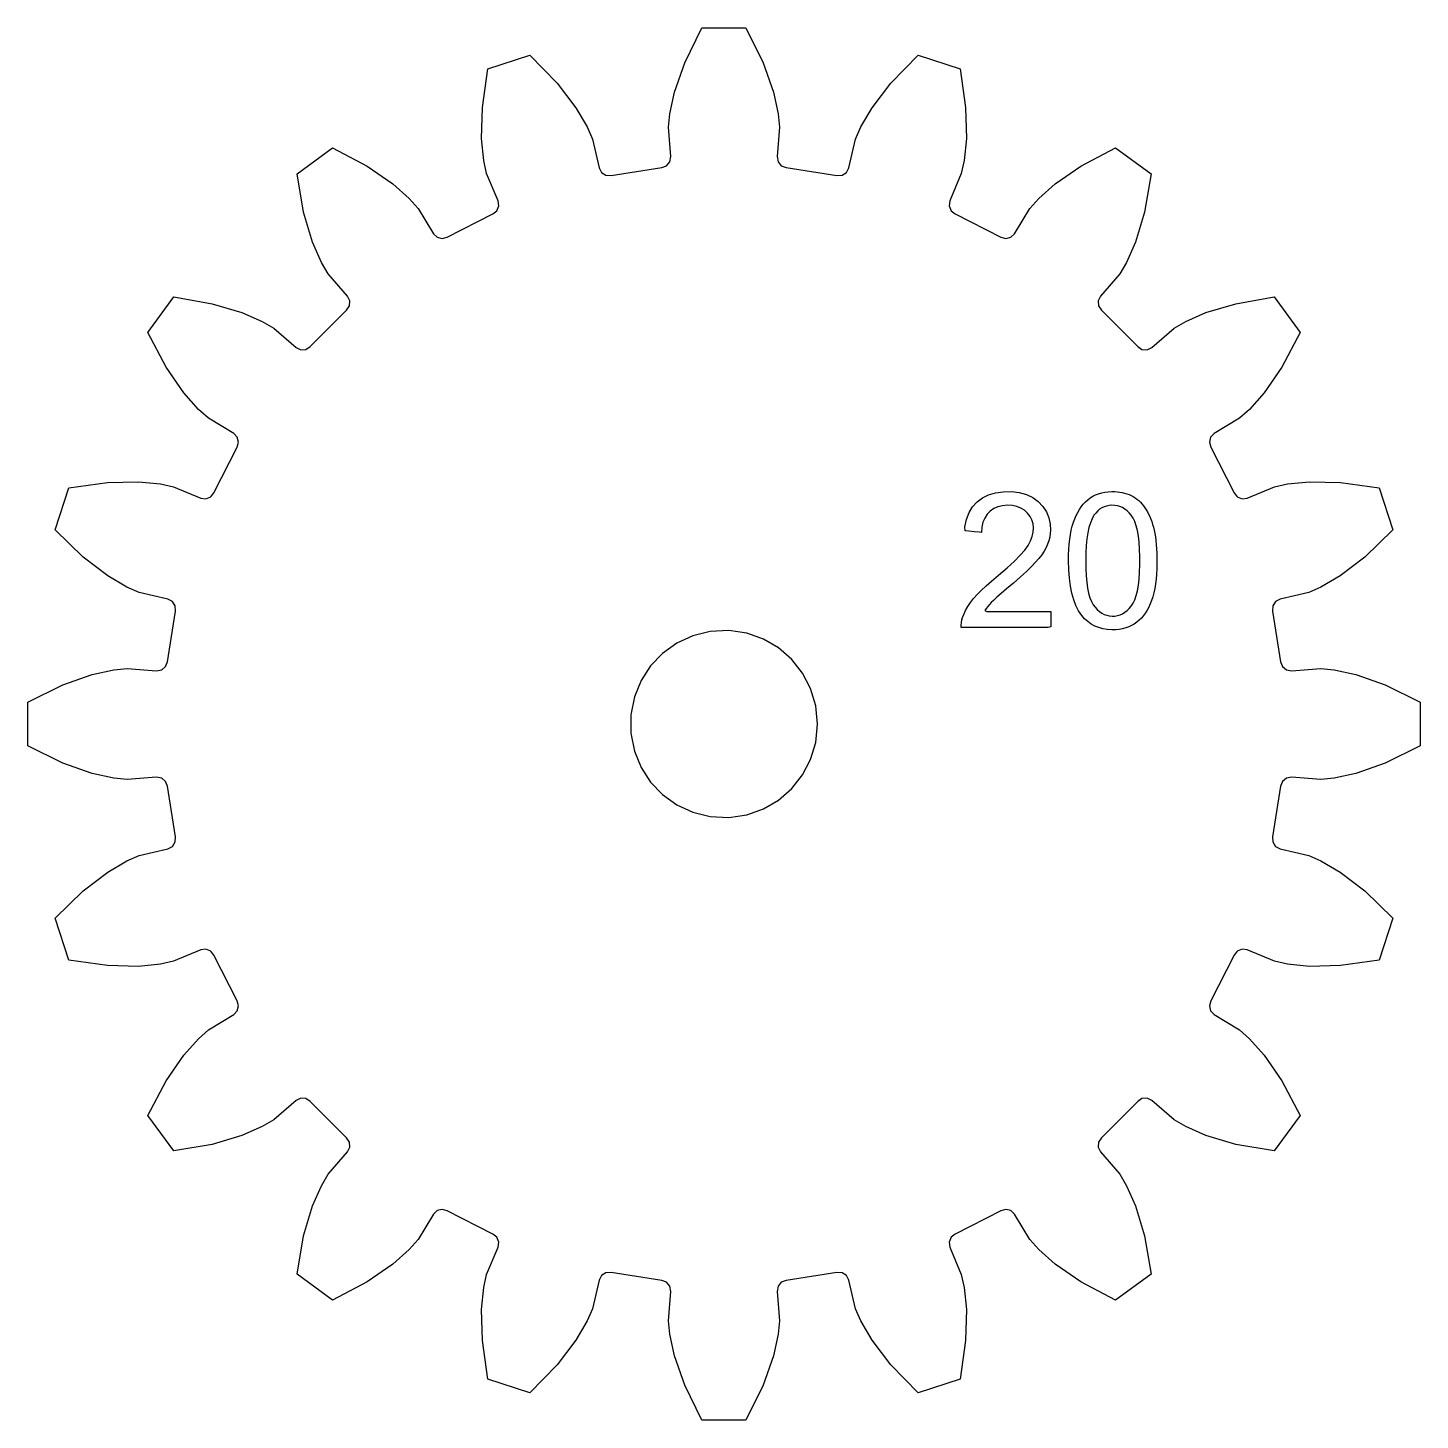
# Model space of a CAD drawing. Header units: metres. Extents: x 3906 to 4789, y 859 to 1465.
# Drawn here: x 4182.81 to 4210.33, y 1192.33 to 1219.85 of the extents above; entities that cross this region are included whole.
import ezdxf

# ---------------------------------------------------------------- set-up
doc = ezdxf.new("R2010")
doc.units = ezdxf.units.M

msp = doc.modelspace()

# ---------------------------------------------------------------- linework, layer by layer
at = {"layer": 'COMPONENT3'}
for p, q in [((4201.796, 1210.623), (4201.932, 1210.664)), ((4201.932, 1210.664), (4202.083, 1210.686)), ((4202.083, 1210.686), (4202.247, 1210.689)), ((4202.247, 1210.689), (4202.403, 1210.671)), ((4202.403, 1210.671), (4202.544, 1210.632)), ((4203.912, 1210.624), (4203.97, 1210.647)), ((4203.97, 1210.647), (4204.031, 1210.665)), ((4204.031, 1210.665), (4204.095, 1210.678)), ((4204.095, 1210.678), (4204.162, 1210.686)), ((4204.162, 1210.686), (4204.232, 1210.69)), ((4204.232, 1210.69), (4204.289, 1210.689)), ((4204.289, 1210.689), (4204.34, 1210.686)), ((4204.34, 1210.686), (4204.39, 1210.68)), ((4204.39, 1210.68), (4204.438, 1210.671)), ((4204.438, 1210.671), (4204.485, 1210.66)), ((4204.485, 1210.66), (4204.529, 1210.646)), ((4204.529, 1210.646), (4204.572, 1210.63)), ((4201.411, 1210.272), (4201.481, 1210.387)), ((4201.481, 1210.387), (4201.569, 1210.484)), ((4201.569, 1210.484), (4201.675, 1210.563)), ((4201.675, 1210.563), (4201.796, 1210.623)), ((4201.981, 1210.388), (4201.9, 1210.352)), ((4202.071, 1210.41), (4201.981, 1210.388)), ((4202.17, 1210.418), (4202.071, 1210.41)), ((4202.266, 1210.413), (4202.17, 1210.418)), ((4202.353, 1210.394), (4202.266, 1210.413)), ((4202.432, 1210.363), (4202.353, 1210.394)), ((4202.503, 1210.319), (4202.432, 1210.363)), ((4202.544, 1210.632), (4202.669, 1210.573)), ((4202.669, 1210.573), (4202.778, 1210.493)), ((4202.778, 1210.493), (4202.87, 1210.396)), ((4202.87, 1210.396), (4202.94, 1210.289)), ((4203.591, 1210.336), (4203.628, 1210.39)), ((4203.628, 1210.39), (4203.668, 1210.439)), ((4203.668, 1210.439), (4203.711, 1210.485)), ((4203.711, 1210.485), (4203.757, 1210.527)), ((4203.757, 1210.527), (4203.806, 1210.564)), ((4203.806, 1210.564), (4203.857, 1210.596)), ((4203.857, 1210.596), (4203.912, 1210.624)), ((4204.034, 1210.366), (4203.991, 1210.338)), ((4204.079, 1210.387), (4204.034, 1210.366)), ((4204.128, 1210.403), (4204.079, 1210.387)), ((4204.178, 1210.414), (4204.128, 1210.403)), ((4204.232, 1210.418), (4204.178, 1210.414)), ((4204.288, 1210.416), (4204.232, 1210.418)), ((4204.342, 1210.408), (4204.288, 1210.416)), ((4204.393, 1210.393), (4204.342, 1210.408)), ((4204.442, 1210.372), (4204.393, 1210.393)), ((4204.489, 1210.344), (4204.442, 1210.372)), ((4204.572, 1210.63), (4204.614, 1210.61)), ((4204.614, 1210.61), (4204.654, 1210.589)), ((4204.654, 1210.589), (4204.692, 1210.564)), ((4204.692, 1210.564), (4204.729, 1210.538)), ((4204.729, 1210.538), (4204.763, 1210.509)), ((4204.763, 1210.509), (4204.796, 1210.478)), ((4204.796, 1210.478), (4204.828, 1210.444)), ((4204.828, 1210.444), (4204.857, 1210.408)), ((4204.857, 1210.408), (4204.885, 1210.37)), ((4204.885, 1210.37), (4204.911, 1210.329)), ((4201.326, 1209.99), (4201.359, 1210.139)), ((4201.359, 1210.139), (4201.411, 1210.272)), ((4201.719, 1210.166), (4201.684, 1210.082)), ((4201.767, 1210.24), (4201.719, 1210.166)), ((4201.829, 1210.303), (4201.767, 1210.24)), ((4201.9, 1210.352), (4201.829, 1210.303)), ((4202.565, 1210.262), (4202.503, 1210.319)), ((4202.615, 1210.198), (4202.565, 1210.262)), ((4202.651, 1210.128), (4202.615, 1210.198)), ((4202.674, 1210.052), (4202.651, 1210.128)), ((4202.94, 1210.289), (4202.988, 1210.172)), ((4202.988, 1210.172), (4203.015, 1210.045)), ((4203.473, 1210.081), (4203.498, 1210.151)), ((4203.498, 1210.151), (4203.526, 1210.216)), ((4203.526, 1210.216), (4203.557, 1210.278)), ((4203.557, 1210.278), (4203.591, 1210.336)), ((4203.841, 1210.151), (4203.807, 1210.07)), ((4203.879, 1210.219), (4203.841, 1210.151)), ((4203.915, 1210.265), (4203.879, 1210.219)), ((4203.952, 1210.305), (4203.915, 1210.265)), ((4203.991, 1210.338), (4203.952, 1210.305)), ((4204.534, 1210.309), (4204.489, 1210.344)), ((4204.576, 1210.268), (4204.534, 1210.309)), ((4204.616, 1210.22), (4204.576, 1210.268)), ((4204.653, 1210.165), (4204.616, 1210.22)), ((4204.686, 1210.096), (4204.653, 1210.165)), ((4204.714, 1210.014), (4204.686, 1210.096)), ((4204.911, 1210.329), (4204.936, 1210.287)), ((4204.936, 1210.287), (4204.959, 1210.242)), ((4204.959, 1210.242), (4204.981, 1210.194)), ((4204.981, 1210.194), (4205.001, 1210.145)), ((4205.001, 1210.145), (4205.02, 1210.094)), ((4205.02, 1210.094), (4205.038, 1210.04)), ((4201.331, 1209.915), (4201.326, 1209.99)), ((4201.408, 1209.907), (4201.331, 1209.915)), ((4201.516, 1209.895), (4201.408, 1209.907)), ((4201.613, 1209.885), (4201.516, 1209.895)), ((4201.655, 1209.881), (4201.613, 1209.885)), ((4201.663, 1209.987), (4201.655, 1209.881)), ((4201.684, 1210.082), (4201.663, 1209.987)), ((4202.658, 1209.802), (4202.678, 1209.886)), ((4202.683, 1209.97), (4202.674, 1210.052)), ((4202.678, 1209.886), (4202.683, 1209.97)), ((4203.016, 1209.857), (4203.004, 1209.788)), ((4203.015, 1210.045), (4203.02, 1209.928)), ((4203.02, 1209.928), (4203.016, 1209.857)), ((4203.401, 1209.747), (4203.414, 1209.839)), ((4203.414, 1209.839), (4203.431, 1209.925)), ((4203.431, 1209.925), (4203.45, 1210.006)), ((4203.45, 1210.006), (4203.473, 1210.081)), ((4203.756, 1209.871), (4203.738, 1209.753)), ((4203.779, 1209.977), (4203.756, 1209.871)), ((4203.807, 1210.07), (4203.779, 1209.977)), ((4204.737, 1209.919), (4204.714, 1210.014)), ((4204.756, 1209.81), (4204.737, 1209.919)), ((4204.77, 1209.687), (4204.756, 1209.81)), ((4205.038, 1210.04), (4205.054, 1209.984)), ((4205.054, 1209.984), (4205.069, 1209.926)), ((4205.069, 1209.926), (4205.082, 1209.863)), ((4205.082, 1209.863), (4205.094, 1209.794)), ((4202.422, 1209.43), (4202.51, 1209.533)), ((4202.51, 1209.533), (4202.575, 1209.625)), ((4202.575, 1209.625), (4202.624, 1209.715)), ((4202.624, 1209.715), (4202.658, 1209.802)), ((4202.932, 1209.581), (4202.893, 1209.511)), ((4202.963, 1209.65), (4202.932, 1209.581)), ((4202.987, 1209.718), (4202.963, 1209.65)), ((4203.004, 1209.788), (4202.987, 1209.718)), ((4203.378, 1209.437), (4203.383, 1209.546)), ((4203.383, 1209.546), (4203.39, 1209.649)), ((4203.39, 1209.649), (4203.401, 1209.747)), ((4203.725, 1209.622), (4203.717, 1209.479)), ((4203.738, 1209.753), (4203.725, 1209.622)), ((4204.779, 1209.551), (4204.77, 1209.687)), ((4204.784, 1209.402), (4204.779, 1209.551)), ((4205.094, 1209.794), (4205.103, 1209.721)), ((4205.103, 1209.721), (4205.111, 1209.643)), ((4205.111, 1209.643), (4205.116, 1209.56)), ((4205.116, 1209.56), (4205.12, 1209.472)), ((4202.162, 1209.181), (4202.305, 1209.313)), ((4202.305, 1209.313), (4202.422, 1209.43)), ((4202.724, 1209.29), (4202.644, 1209.206)), ((4202.789, 1209.366), (4202.724, 1209.29)), ((4202.845, 1209.439), (4202.789, 1209.366)), ((4202.893, 1209.511), (4202.845, 1209.439)), ((4203.377, 1209.323), (4203.378, 1209.437)), ((4203.381, 1209.142), (4203.377, 1209.323)), ((4203.717, 1209.479), (4203.715, 1209.323)), ((4203.715, 1209.323), (4203.717, 1209.167)), ((4204.784, 1209.243), (4204.784, 1209.402)), ((4205.122, 1209.274), (4205.119, 1209.163)), ((4205.12, 1209.472), (4205.122, 1209.379)), ((4205.122, 1209.379), (4205.122, 1209.274)), ((4201.853, 1208.92), (4201.991, 1209.034)), ((4201.991, 1209.034), (4202.162, 1209.181)), ((4202.425, 1209.001), (4202.286, 1208.88)), ((4202.544, 1209.11), (4202.425, 1209.001)), ((4202.644, 1209.206), (4202.544, 1209.11)), ((4203.393, 1208.975), (4203.381, 1209.142)), ((4203.717, 1209.167), (4203.724, 1209.025)), ((4203.724, 1209.025), (4203.736, 1208.896)), ((4204.77, 1208.96), (4204.779, 1209.095)), ((4204.779, 1209.095), (4204.784, 1209.243)), ((4205.114, 1209.057), (4205.105, 1208.957)), ((4205.119, 1209.163), (4205.114, 1209.057)), ((4201.568, 1208.652), (4201.65, 1208.736)), ((4201.65, 1208.736), (4201.745, 1208.825)), ((4201.745, 1208.825), (4201.853, 1208.92)), ((4202.152, 1208.767), (4202.045, 1208.675)), ((4202.286, 1208.88), (4202.152, 1208.767)), ((4203.413, 1208.821), (4203.393, 1208.975)), ((4203.442, 1208.679), (4203.413, 1208.821)), ((4203.736, 1208.896), (4203.752, 1208.78)), ((4203.752, 1208.78), (4203.773, 1208.678)), ((4204.714, 1208.633), (4204.737, 1208.729)), ((4204.737, 1208.729), (4204.756, 1208.838)), ((4204.756, 1208.838), (4204.77, 1208.96)), ((4205.079, 1208.773), (4205.061, 1208.689)), ((4205.094, 1208.862), (4205.079, 1208.773)), ((4205.105, 1208.957), (4205.094, 1208.862)), ((4201.386, 1208.417), (4201.438, 1208.495)), ((4201.438, 1208.495), (4201.498, 1208.573)), ((4201.498, 1208.573), (4201.568, 1208.652)), ((4201.812, 1208.454), (4201.779, 1208.415)), ((4201.847, 1208.493), (4201.812, 1208.454)), ((4201.892, 1208.538), (4201.847, 1208.493)), ((4201.958, 1208.599), (4201.892, 1208.538)), ((4202.045, 1208.675), (4201.958, 1208.599)), ((4203.478, 1208.55), (4203.442, 1208.679)), ((4203.523, 1208.434), (4203.478, 1208.55)), ((4203.575, 1208.331), (4203.523, 1208.434)), ((4203.773, 1208.678), (4203.799, 1208.59)), ((4203.799, 1208.59), (4203.829, 1208.514)), ((4203.829, 1208.514), (4203.864, 1208.452)), ((4203.864, 1208.452), (4203.903, 1208.401)), ((4204.616, 1208.426), (4204.653, 1208.482)), ((4204.653, 1208.482), (4204.686, 1208.551)), ((4204.686, 1208.551), (4204.714, 1208.633)), ((4204.991, 1208.47), (4204.962, 1208.406)), ((4205.017, 1208.538), (4204.991, 1208.47)), ((4205.041, 1208.611), (4205.017, 1208.538)), ((4205.061, 1208.689), (4205.041, 1208.611)), ((4201.269, 1208.151), (4201.283, 1208.2)), ((4201.283, 1208.2), (4201.305, 1208.26)), ((4201.305, 1208.26), (4201.341, 1208.339)), ((4201.341, 1208.339), (4201.386, 1208.417)), ((4201.75, 1208.375), (4201.723, 1208.336)), ((4201.723, 1208.336), (4201.764, 1208.318)), ((4201.779, 1208.415), (4201.75, 1208.375)), ((4201.764, 1208.318), (4202.064, 1208.318)), ((4202.064, 1208.318), (4202.486, 1208.318)), ((4202.486, 1208.318), (4202.862, 1208.318)), ((4202.862, 1208.318), (4203.025, 1208.318)), ((4203.025, 1208.318), (4203.025, 1208.279)), ((4203.025, 1208.279), (4203.025, 1208.189)), ((4203.025, 1208.189), (4203.025, 1208.087)), ((4203.636, 1208.241), (4203.575, 1208.331)), ((4203.694, 1208.175), (4203.636, 1208.241)), ((4203.756, 1208.118), (4203.694, 1208.175)), ((4203.903, 1208.401), (4203.944, 1208.356)), ((4203.944, 1208.356), (4203.987, 1208.318)), ((4203.987, 1208.318), (4204.032, 1208.287)), ((4204.032, 1208.287), (4204.08, 1208.262)), ((4204.08, 1208.262), (4204.13, 1208.244)), ((4204.13, 1208.244), (4204.182, 1208.232)), ((4204.182, 1208.232), (4204.236, 1208.227)), ((4204.236, 1208.227), (4204.291, 1208.229)), ((4204.291, 1208.229), (4204.344, 1208.237)), ((4204.344, 1208.237), (4204.395, 1208.252)), ((4204.395, 1208.252), (4204.443, 1208.274)), ((4204.443, 1208.274), (4204.49, 1208.302)), ((4204.49, 1208.302), (4204.534, 1208.337)), ((4204.534, 1208.337), (4204.576, 1208.378)), ((4204.576, 1208.378), (4204.616, 1208.426)), ((4204.815, 1208.189), (4204.771, 1208.145)), ((4204.856, 1208.237), (4204.815, 1208.189)), ((4204.894, 1208.29), (4204.856, 1208.237)), ((4204.93, 1208.346), (4204.894, 1208.29)), ((4204.962, 1208.406), (4204.93, 1208.346)), ((4201.255, 1208.049), (4201.26, 1208.1)), ((4201.257, 1208.002), (4201.255, 1208.049)), ((4201.512, 1208.002), (4201.257, 1208.002)), ((4201.26, 1208.1), (4201.269, 1208.151)), ((4202.034, 1208.002), (4201.512, 1208.002)), ((4202.597, 1208.002), (4202.034, 1208.002)), ((4202.975, 1208.002), (4202.597, 1208.002)), ((4203.025, 1208.015), (4202.975, 1208.002)), ((4203.025, 1208.087), (4203.025, 1208.015)), ((4203.823, 1208.07), (4203.756, 1208.118)), ((4203.895, 1208.03), (4203.823, 1208.07)), ((4203.972, 1207.999), (4203.895, 1208.03)), ((4204.054, 1207.977), (4203.972, 1207.999)), ((4204.141, 1207.963), (4204.054, 1207.977)), ((4204.234, 1207.957), (4204.141, 1207.963)), ((4204.309, 1207.958), (4204.234, 1207.957)), ((4204.378, 1207.965), (4204.309, 1207.958)), ((4204.443, 1207.976), (4204.378, 1207.965)), ((4204.506, 1207.992), (4204.443, 1207.976)), ((4204.565, 1208.013), (4204.506, 1207.992)), ((4204.621, 1208.039), (4204.565, 1208.013)), ((4204.674, 1208.07), (4204.621, 1208.039)), ((4204.724, 1208.105), (4204.674, 1208.07)), ((4204.771, 1208.145), (4204.724, 1208.105))]:
    msp.add_line(p, q, dxfattribs=at)
at = {"layer": 'GROUP0'}
for p, q in [((4195.789, 1219.161), (4196.131, 1219.855)), ((4196.131, 1219.855), (4197, 1219.855)), ((4197, 1219.855), (4197.342, 1219.161)), ((4191.9, 1219.046), (4192.727, 1219.315)), ((4192.727, 1219.315), (4193.266, 1218.761)), ((4199.866, 1218.761), (4200.405, 1219.315)), ((4200.405, 1219.315), (4201.231, 1219.046)), ((4191.79, 1218.281), (4191.9, 1219.046)), ((4195.586, 1218.582), (4195.789, 1219.161)), ((4197.342, 1219.161), (4197.545, 1218.582)), ((4201.231, 1219.046), (4201.342, 1218.281)), ((4193.266, 1218.761), (4193.637, 1218.274)), ((4199.494, 1218.274), (4199.866, 1218.761)), ((4195.493, 1218.153), (4195.586, 1218.582)), ((4197.545, 1218.582), (4197.639, 1218.153)), ((4191.776, 1217.668), (4191.79, 1218.281)), ((4193.637, 1218.274), (4193.86, 1217.895)), ((4195.468, 1217.892), (4195.493, 1218.153)), ((4197.639, 1218.153), (4197.664, 1217.892)), ((4199.272, 1217.895), (4199.494, 1218.274)), ((4201.342, 1218.281), (4201.356, 1217.668)), ((4193.86, 1217.895), (4193.965, 1217.653)), ((4195.515, 1217.309), (4195.468, 1217.892)), ((4197.664, 1217.892), (4197.617, 1217.309)), ((4199.167, 1217.653), (4199.272, 1217.895)), ((4191.819, 1217.232), (4191.776, 1217.668)), ((4193.965, 1217.653), (4194.1, 1217.085)), ((4199.031, 1217.085), (4199.167, 1217.653)), ((4201.356, 1217.668), (4201.314, 1217.232)), ((4188.127, 1216.97), (4188.83, 1217.483)), ((4188.83, 1217.483), (4189.513, 1217.121)), ((4195.497, 1217.208), (4195.515, 1217.309)), ((4197.617, 1217.309), (4197.634, 1217.208)), ((4203.619, 1217.121), (4204.302, 1217.483)), ((4204.302, 1217.483), (4205.006, 1216.97)), ((4188.258, 1216.21), (4188.127, 1216.97)), ((4189.513, 1217.121), (4190.019, 1216.772)), ((4191.875, 1216.975), (4191.819, 1217.232)), ((4192.101, 1216.436), (4191.875, 1216.975)), ((4194.1, 1217.085), (4194.148, 1216.994)), ((4194.148, 1216.994), (4194.233, 1216.94)), ((4194.335, 1216.936), (4195.338, 1217.095)), ((4195.338, 1217.095), (4195.432, 1217.13)), ((4195.432, 1217.13), (4195.497, 1217.208)), ((4197.634, 1217.208), (4197.699, 1217.13)), ((4197.699, 1217.13), (4197.795, 1217.095)), ((4197.795, 1217.095), (4198.797, 1216.936)), ((4198.899, 1216.94), (4198.985, 1216.994)), ((4198.985, 1216.994), (4199.031, 1217.085)), ((4201.256, 1216.975), (4201.031, 1216.436)), ((4201.314, 1217.232), (4201.256, 1216.975)), ((4203.114, 1216.772), (4203.619, 1217.121)), ((4205.006, 1216.97), (4204.875, 1216.21)), ((4190.019, 1216.772), (4190.345, 1216.481)), ((4194.233, 1216.94), (4194.335, 1216.936)), ((4198.797, 1216.936), (4198.899, 1216.94)), ((4202.786, 1216.481), (4203.114, 1216.772)), ((4190.345, 1216.481), (4190.52, 1216.284)), ((4192.115, 1216.335), (4192.101, 1216.436)), ((4201.031, 1216.436), (4201.016, 1216.335)), ((4202.611, 1216.284), (4202.786, 1216.481)), ((4188.434, 1215.621), (4188.258, 1216.21)), ((4190.52, 1216.284), (4190.824, 1215.786)), ((4191.094, 1215.716), (4191.998, 1216.177)), ((4191.998, 1216.177), (4192.078, 1216.24)), ((4192.078, 1216.24), (4192.115, 1216.335)), ((4201.016, 1216.335), (4201.054, 1216.24)), ((4201.054, 1216.24), (4201.133, 1216.177)), ((4201.133, 1216.177), (4202.038, 1215.716)), ((4202.307, 1215.786), (4202.611, 1216.284)), ((4204.875, 1216.21), (4204.698, 1215.621)), ((4188.609, 1215.219), (4188.434, 1215.621)), ((4190.824, 1215.786), (4190.897, 1215.714)), ((4190.897, 1215.714), (4190.995, 1215.689)), ((4190.995, 1215.689), (4191.094, 1215.716)), ((4202.038, 1215.716), (4202.136, 1215.689)), ((4202.136, 1215.689), (4202.235, 1215.714)), ((4202.235, 1215.714), (4202.307, 1215.786)), ((4204.698, 1215.621), (4204.522, 1215.219)), ((4188.743, 1214.992), (4188.609, 1215.219)), ((4204.522, 1215.219), (4204.389, 1214.992)), ((4189.124, 1214.55), (4188.743, 1214.992)), ((4204.389, 1214.992), (4204.008, 1214.55)), ((4185.178, 1213.83), (4185.69, 1214.535)), ((4185.69, 1214.535), (4186.451, 1214.402)), ((4189.169, 1214.459), (4189.124, 1214.55)), ((4204.008, 1214.55), (4203.963, 1214.459)), ((4206.681, 1214.402), (4207.442, 1214.535)), ((4207.442, 1214.535), (4207.954, 1213.83)), ((4186.451, 1214.402), (4187.039, 1214.226)), ((4187.039, 1214.226), (4187.441, 1214.051)), ((4188.388, 1213.554), (4189.106, 1214.272)), ((4189.106, 1214.272), (4189.163, 1214.357)), ((4189.163, 1214.357), (4189.169, 1214.459)), ((4203.963, 1214.459), (4203.97, 1214.357)), ((4203.97, 1214.357), (4204.026, 1214.272)), ((4204.026, 1214.272), (4204.743, 1213.554)), ((4205.692, 1214.051), (4206.093, 1214.226)), ((4206.093, 1214.226), (4206.681, 1214.402)), ((4187.441, 1214.051), (4187.667, 1213.917)), ((4205.465, 1213.917), (4205.692, 1214.051)), ((4185.539, 1213.147), (4185.178, 1213.83)), ((4187.667, 1213.917), (4188.11, 1213.536)), ((4205.021, 1213.536), (4205.465, 1213.917)), ((4207.954, 1213.83), (4207.593, 1213.147)), ((4188.11, 1213.536), (4188.201, 1213.492)), ((4188.201, 1213.492), (4188.303, 1213.498)), ((4188.303, 1213.498), (4188.388, 1213.554)), ((4204.743, 1213.554), (4204.828, 1213.498)), ((4204.828, 1213.498), (4204.93, 1213.492)), ((4204.93, 1213.492), (4205.021, 1213.536)), ((4185.888, 1212.642), (4185.539, 1213.147)), ((4207.593, 1213.147), (4207.243, 1212.642)), ((4186.179, 1212.314), (4185.888, 1212.642)), ((4207.243, 1212.642), (4206.952, 1212.314)), ((4186.376, 1212.14), (4186.179, 1212.314)), ((4206.952, 1212.314), (4206.755, 1212.14)), ((4186.875, 1211.836), (4186.376, 1212.14)), ((4206.755, 1212.14), (4206.257, 1211.836)), ((4186.947, 1211.763), (4186.875, 1211.836)), ((4186.972, 1211.665), (4186.947, 1211.763)), ((4206.185, 1211.763), (4206.16, 1211.665)), ((4206.257, 1211.836), (4206.185, 1211.763)), ((4186.484, 1210.662), (4186.944, 1211.567)), ((4186.944, 1211.567), (4186.972, 1211.665)), ((4206.16, 1211.665), (4206.188, 1211.567)), ((4206.188, 1211.567), (4206.649, 1210.662)), ((4183.346, 1209.933), (4183.614, 1210.76)), ((4183.614, 1210.76), (4184.379, 1210.87)), ((4184.379, 1210.87), (4184.993, 1210.884)), ((4184.993, 1210.884), (4185.429, 1210.841)), ((4185.429, 1210.841), (4185.686, 1210.785)), ((4185.686, 1210.785), (4186.225, 1210.56)), ((4186.42, 1210.583), (4186.484, 1210.662)), ((4206.649, 1210.662), (4206.712, 1210.583)), ((4206.907, 1210.56), (4207.446, 1210.785)), ((4207.446, 1210.785), (4207.703, 1210.841)), ((4207.703, 1210.841), (4208.14, 1210.884)), ((4208.14, 1210.884), (4208.753, 1210.87)), ((4208.753, 1210.87), (4209.518, 1210.76)), ((4209.518, 1210.76), (4209.787, 1209.933)), ((4186.225, 1210.56), (4186.325, 1210.545)), ((4186.325, 1210.545), (4186.42, 1210.583)), ((4206.712, 1210.583), (4206.806, 1210.545)), ((4206.806, 1210.545), (4206.907, 1210.56)), ((4183.899, 1209.395), (4183.346, 1209.933)), ((4209.787, 1209.933), (4209.232, 1209.395)), ((4184.387, 1209.022), (4183.899, 1209.395)), ((4209.232, 1209.395), (4208.745, 1209.022)), ((4184.766, 1208.801), (4184.387, 1209.022)), ((4208.745, 1209.022), (4208.366, 1208.801)), ((4185.007, 1208.695), (4184.766, 1208.801)), ((4208.366, 1208.801), (4208.124, 1208.695)), ((4185.576, 1208.56), (4185.007, 1208.695)), ((4185.666, 1208.513), (4185.576, 1208.56)), ((4185.72, 1208.428), (4185.666, 1208.513)), ((4207.467, 1208.513), (4207.411, 1208.428)), ((4207.556, 1208.56), (4207.467, 1208.513)), ((4208.124, 1208.695), (4207.556, 1208.56)), ((4185.565, 1207.323), (4185.724, 1208.326)), ((4185.724, 1208.326), (4185.72, 1208.428)), ((4207.411, 1208.428), (4207.408, 1208.326)), ((4207.408, 1208.326), (4207.567, 1207.323)), ((4196.293, 1207.924), (4195.948, 1207.839)), ((4196.659, 1207.942), (4196.293, 1207.924)), ((4197.015, 1207.89), (4196.659, 1207.942)), ((4197.346, 1207.772), (4197.015, 1207.89)), ((4195.632, 1207.692), (4195.352, 1207.491)), ((4195.948, 1207.839), (4195.632, 1207.692)), ((4197.645, 1207.598), (4197.346, 1207.772)), ((4195.352, 1207.491), (4195.115, 1207.242)), ((4197.904, 1207.372), (4197.645, 1207.598)), ((4198.118, 1207.102), (4197.904, 1207.372)), ((4183.5, 1206.871), (4184.079, 1207.074)), ((4184.079, 1207.074), (4184.507, 1207.168)), ((4184.507, 1207.168), (4184.769, 1207.193)), ((4184.769, 1207.193), (4185.351, 1207.145)), ((4185.351, 1207.145), (4185.452, 1207.163)), ((4185.452, 1207.163), (4185.53, 1207.228)), ((4185.53, 1207.228), (4185.565, 1207.323)), ((4195.115, 1207.242), (4194.927, 1206.952)), ((4198.279, 1206.794), (4198.118, 1207.102)), ((4207.567, 1207.323), (4207.603, 1207.228)), ((4207.603, 1207.228), (4207.681, 1207.163)), ((4207.681, 1207.163), (4207.78, 1207.145)), ((4207.78, 1207.145), (4208.363, 1207.193)), ((4208.363, 1207.193), (4208.625, 1207.168)), ((4208.625, 1207.168), (4209.053, 1207.074)), ((4209.053, 1207.074), (4209.633, 1206.871)), ((4182.806, 1206.529), (4183.5, 1206.871)), ((4194.927, 1206.952), (4194.794, 1206.629)), ((4198.381, 1206.456), (4198.279, 1206.794)), ((4209.633, 1206.871), (4210.326, 1206.529)), ((4182.806, 1205.66), (4182.806, 1206.529)), ((4194.794, 1206.629), (4194.725, 1206.278)), ((4210.326, 1206.529), (4210.326, 1205.66)), ((4194.725, 1206.278), (4194.725, 1205.911)), ((4198.416, 1206.094), (4198.381, 1206.456)), ((4198.381, 1205.732), (4198.416, 1206.094)), ((4194.725, 1205.911), (4194.794, 1205.56)), ((4198.279, 1205.394), (4198.381, 1205.732)), ((4183.5, 1205.318), (4182.806, 1205.66)), ((4194.794, 1205.56), (4194.927, 1205.236)), ((4210.326, 1205.66), (4209.633, 1205.318)), ((4184.079, 1205.115), (4183.5, 1205.318)), ((4194.927, 1205.236), (4195.115, 1204.947)), ((4198.118, 1205.087), (4198.279, 1205.394)), ((4209.633, 1205.318), (4209.053, 1205.115)), ((4184.507, 1205.022), (4184.079, 1205.115)), ((4184.769, 1204.996), (4184.507, 1205.022)), ((4185.351, 1205.043), (4184.769, 1204.996)), ((4185.452, 1205.026), (4185.351, 1205.043)), ((4185.53, 1204.961), (4185.452, 1205.026)), ((4185.565, 1204.865), (4185.53, 1204.961)), ((4185.724, 1203.864), (4185.565, 1204.865)), ((4195.115, 1204.947), (4195.352, 1204.698)), ((4197.904, 1204.817), (4198.118, 1205.087)), ((4207.567, 1204.865), (4207.408, 1203.864)), ((4207.603, 1204.961), (4207.567, 1204.865)), ((4207.681, 1205.026), (4207.603, 1204.961)), ((4207.78, 1205.043), (4207.681, 1205.026)), ((4208.363, 1204.996), (4207.78, 1205.043)), ((4208.625, 1205.022), (4208.363, 1204.996)), ((4209.053, 1205.115), (4208.625, 1205.022)), ((4195.352, 1204.698), (4195.632, 1204.497)), ((4197.346, 1204.416), (4197.645, 1204.591)), ((4197.645, 1204.591), (4197.904, 1204.817)), ((4195.632, 1204.497), (4195.948, 1204.35)), ((4195.948, 1204.35), (4196.293, 1204.264)), ((4197.015, 1204.299), (4197.346, 1204.416)), ((4196.293, 1204.264), (4196.659, 1204.247)), ((4196.659, 1204.247), (4197.015, 1204.299)), ((4185.666, 1203.676), (4185.72, 1203.762)), ((4185.72, 1203.762), (4185.724, 1203.864)), ((4207.408, 1203.864), (4207.411, 1203.762)), ((4207.411, 1203.762), (4207.467, 1203.676)), ((4184.766, 1203.389), (4185.007, 1203.494)), ((4185.007, 1203.494), (4185.576, 1203.628)), ((4185.576, 1203.628), (4185.666, 1203.676)), ((4207.467, 1203.676), (4207.556, 1203.628)), ((4207.556, 1203.628), (4208.124, 1203.494)), ((4208.124, 1203.494), (4208.366, 1203.389)), ((4184.387, 1203.166), (4184.766, 1203.389)), ((4208.366, 1203.389), (4208.745, 1203.166)), ((4183.899, 1202.795), (4184.387, 1203.166)), ((4208.745, 1203.166), (4209.232, 1202.795)), ((4183.346, 1202.256), (4183.899, 1202.795)), ((4209.232, 1202.795), (4209.787, 1202.256)), ((4183.614, 1201.429), (4183.346, 1202.256)), ((4209.787, 1202.256), (4209.518, 1201.429)), ((4186.225, 1201.63), (4185.686, 1201.404)), ((4186.325, 1201.644), (4186.225, 1201.63)), ((4186.42, 1201.606), (4186.325, 1201.644)), ((4186.484, 1201.527), (4186.42, 1201.606)), ((4206.712, 1201.606), (4206.649, 1201.527)), ((4206.806, 1201.644), (4206.712, 1201.606)), ((4206.907, 1201.63), (4206.806, 1201.644)), ((4207.446, 1201.404), (4206.907, 1201.63)), ((4184.379, 1201.318), (4183.614, 1201.429)), ((4184.993, 1201.304), (4184.379, 1201.318)), ((4185.429, 1201.348), (4184.993, 1201.304)), ((4185.686, 1201.404), (4185.429, 1201.348)), ((4186.944, 1200.622), (4186.484, 1201.527)), ((4206.649, 1201.527), (4206.188, 1200.622)), ((4207.703, 1201.348), (4207.446, 1201.404)), ((4208.14, 1201.304), (4207.703, 1201.348)), ((4208.753, 1201.318), (4208.14, 1201.304)), ((4209.518, 1201.429), (4208.753, 1201.318)), ((4186.972, 1200.524), (4186.944, 1200.622)), ((4186.947, 1200.425), (4186.972, 1200.524)), ((4206.188, 1200.622), (4206.16, 1200.524)), ((4206.16, 1200.524), (4206.185, 1200.425)), ((4186.376, 1200.049), (4186.875, 1200.353)), ((4186.875, 1200.353), (4186.947, 1200.425)), ((4206.185, 1200.425), (4206.257, 1200.353)), ((4206.257, 1200.353), (4206.755, 1200.049)), ((4186.179, 1199.874), (4186.376, 1200.049)), ((4206.755, 1200.049), (4206.952, 1199.874)), ((4185.888, 1199.546), (4186.179, 1199.874)), ((4206.952, 1199.874), (4207.243, 1199.546)), ((4185.539, 1199.042), (4185.888, 1199.546)), ((4207.243, 1199.546), (4207.593, 1199.042)), ((4185.178, 1198.358), (4185.539, 1199.042)), ((4207.593, 1199.042), (4207.954, 1198.358)), ((4188.11, 1198.652), (4187.667, 1198.272)), ((4188.201, 1198.698), (4188.11, 1198.652)), ((4188.303, 1198.69), (4188.201, 1198.698)), ((4188.388, 1198.635), (4188.303, 1198.69)), ((4189.106, 1197.917), (4188.388, 1198.635)), ((4204.743, 1198.635), (4204.026, 1197.917)), ((4204.828, 1198.69), (4204.743, 1198.635)), ((4204.93, 1198.698), (4204.828, 1198.69)), ((4205.021, 1198.652), (4204.93, 1198.698)), ((4205.465, 1198.272), (4205.021, 1198.652)), ((4185.69, 1197.655), (4185.178, 1198.358)), ((4187.667, 1198.272), (4187.441, 1198.138)), ((4205.692, 1198.138), (4205.465, 1198.272)), ((4207.954, 1198.358), (4207.442, 1197.655)), ((4187.441, 1198.138), (4187.039, 1197.962)), ((4206.093, 1197.962), (4205.692, 1198.138)), ((4186.451, 1197.786), (4185.69, 1197.655)), ((4187.039, 1197.962), (4186.451, 1197.786)), ((4189.163, 1197.832), (4189.106, 1197.917)), ((4189.124, 1197.639), (4189.169, 1197.73)), ((4189.169, 1197.73), (4189.163, 1197.832)), ((4203.97, 1197.832), (4203.963, 1197.73)), ((4203.963, 1197.73), (4204.008, 1197.639)), ((4204.026, 1197.917), (4203.97, 1197.832)), ((4206.681, 1197.786), (4206.093, 1197.962)), ((4207.442, 1197.655), (4206.681, 1197.786)), ((4188.743, 1197.196), (4189.124, 1197.639)), ((4204.008, 1197.639), (4204.389, 1197.196)), ((4188.609, 1196.969), (4188.743, 1197.196)), ((4204.389, 1197.196), (4204.522, 1196.969)), ((4188.434, 1196.568), (4188.609, 1196.969)), ((4204.522, 1196.969), (4204.698, 1196.568)), ((4188.258, 1195.98), (4188.434, 1196.568)), ((4190.824, 1196.404), (4190.52, 1195.905)), ((4190.897, 1196.475), (4190.824, 1196.404)), ((4190.995, 1196.5), (4190.897, 1196.475)), ((4191.094, 1196.473), (4190.995, 1196.5)), ((4191.998, 1196.012), (4191.094, 1196.473)), ((4202.038, 1196.473), (4201.133, 1196.012)), ((4202.136, 1196.5), (4202.038, 1196.473)), ((4202.235, 1196.475), (4202.136, 1196.5)), ((4202.307, 1196.404), (4202.235, 1196.475)), ((4202.611, 1195.905), (4202.307, 1196.404)), ((4204.698, 1196.568), (4204.875, 1195.98)), ((4188.127, 1195.218), (4188.258, 1195.98)), ((4190.52, 1195.905), (4190.345, 1195.708)), ((4192.078, 1195.948), (4191.998, 1196.012)), ((4192.115, 1195.854), (4192.078, 1195.948)), ((4192.101, 1195.753), (4192.115, 1195.854)), ((4201.054, 1195.948), (4201.016, 1195.854)), ((4201.016, 1195.854), (4201.031, 1195.753)), ((4201.133, 1196.012), (4201.054, 1195.948)), ((4202.786, 1195.708), (4202.611, 1195.905)), ((4204.875, 1195.98), (4205.006, 1195.218)), ((4190.345, 1195.708), (4190.019, 1195.417)), ((4191.875, 1195.215), (4192.101, 1195.753)), ((4201.031, 1195.753), (4201.256, 1195.215)), ((4203.114, 1195.417), (4202.786, 1195.708)), ((4190.019, 1195.417), (4189.513, 1195.067)), ((4194.233, 1195.248), (4194.148, 1195.194)), ((4194.335, 1195.253), (4194.233, 1195.248)), ((4195.338, 1195.093), (4194.335, 1195.253)), ((4198.797, 1195.253), (4197.795, 1195.093)), ((4198.899, 1195.248), (4198.797, 1195.253)), ((4198.985, 1195.194), (4198.899, 1195.248)), ((4203.619, 1195.067), (4203.114, 1195.417)), ((4188.83, 1194.707), (4188.127, 1195.218)), ((4189.513, 1195.067), (4188.83, 1194.707)), ((4191.776, 1194.522), (4191.819, 1194.958)), ((4191.819, 1194.958), (4191.875, 1195.215)), ((4194.1, 1195.104), (4193.965, 1194.536)), ((4194.148, 1195.194), (4194.1, 1195.104)), ((4195.432, 1195.059), (4195.338, 1195.093)), ((4195.497, 1194.98), (4195.432, 1195.059)), ((4195.515, 1194.879), (4195.497, 1194.98)), ((4197.634, 1194.98), (4197.617, 1194.879)), ((4197.699, 1195.059), (4197.634, 1194.98)), ((4197.795, 1195.093), (4197.699, 1195.059)), ((4199.031, 1195.104), (4198.985, 1195.194)), ((4199.167, 1194.536), (4199.031, 1195.104)), ((4201.256, 1195.215), (4201.314, 1194.958)), ((4201.314, 1194.958), (4201.356, 1194.522)), ((4204.302, 1194.707), (4203.619, 1195.067)), ((4205.006, 1195.218), (4204.302, 1194.707)), ((4195.468, 1194.298), (4195.515, 1194.879)), ((4197.617, 1194.879), (4197.664, 1194.298)), ((4191.79, 1193.907), (4191.776, 1194.522)), ((4193.965, 1194.536), (4193.86, 1194.295)), ((4199.272, 1194.295), (4199.167, 1194.536)), ((4201.356, 1194.522), (4201.342, 1193.907)), ((4193.86, 1194.295), (4193.637, 1193.916)), ((4195.493, 1194.035), (4195.468, 1194.298)), ((4197.664, 1194.298), (4197.639, 1194.035)), ((4199.494, 1193.916), (4199.272, 1194.295)), ((4191.9, 1193.142), (4191.79, 1193.907)), ((4193.637, 1193.916), (4193.266, 1193.428)), ((4195.586, 1193.608), (4195.493, 1194.035)), ((4197.639, 1194.035), (4197.545, 1193.608)), ((4199.866, 1193.428), (4199.494, 1193.916)), ((4201.342, 1193.907), (4201.231, 1193.142)), ((4195.789, 1193.027), (4195.586, 1193.608)), ((4197.545, 1193.608), (4197.342, 1193.027)), ((4193.266, 1193.428), (4192.727, 1192.874)), ((4200.405, 1192.874), (4199.866, 1193.428)), ((4192.727, 1192.874), (4191.9, 1193.142)), ((4196.131, 1192.334), (4195.789, 1193.027)), ((4197.342, 1193.027), (4197, 1192.334)), ((4201.231, 1193.142), (4200.405, 1192.874)), ((4197, 1192.334), (4196.131, 1192.334))]:
    msp.add_line(p, q, dxfattribs=at)

doc.saveas('drawing.dxf')
